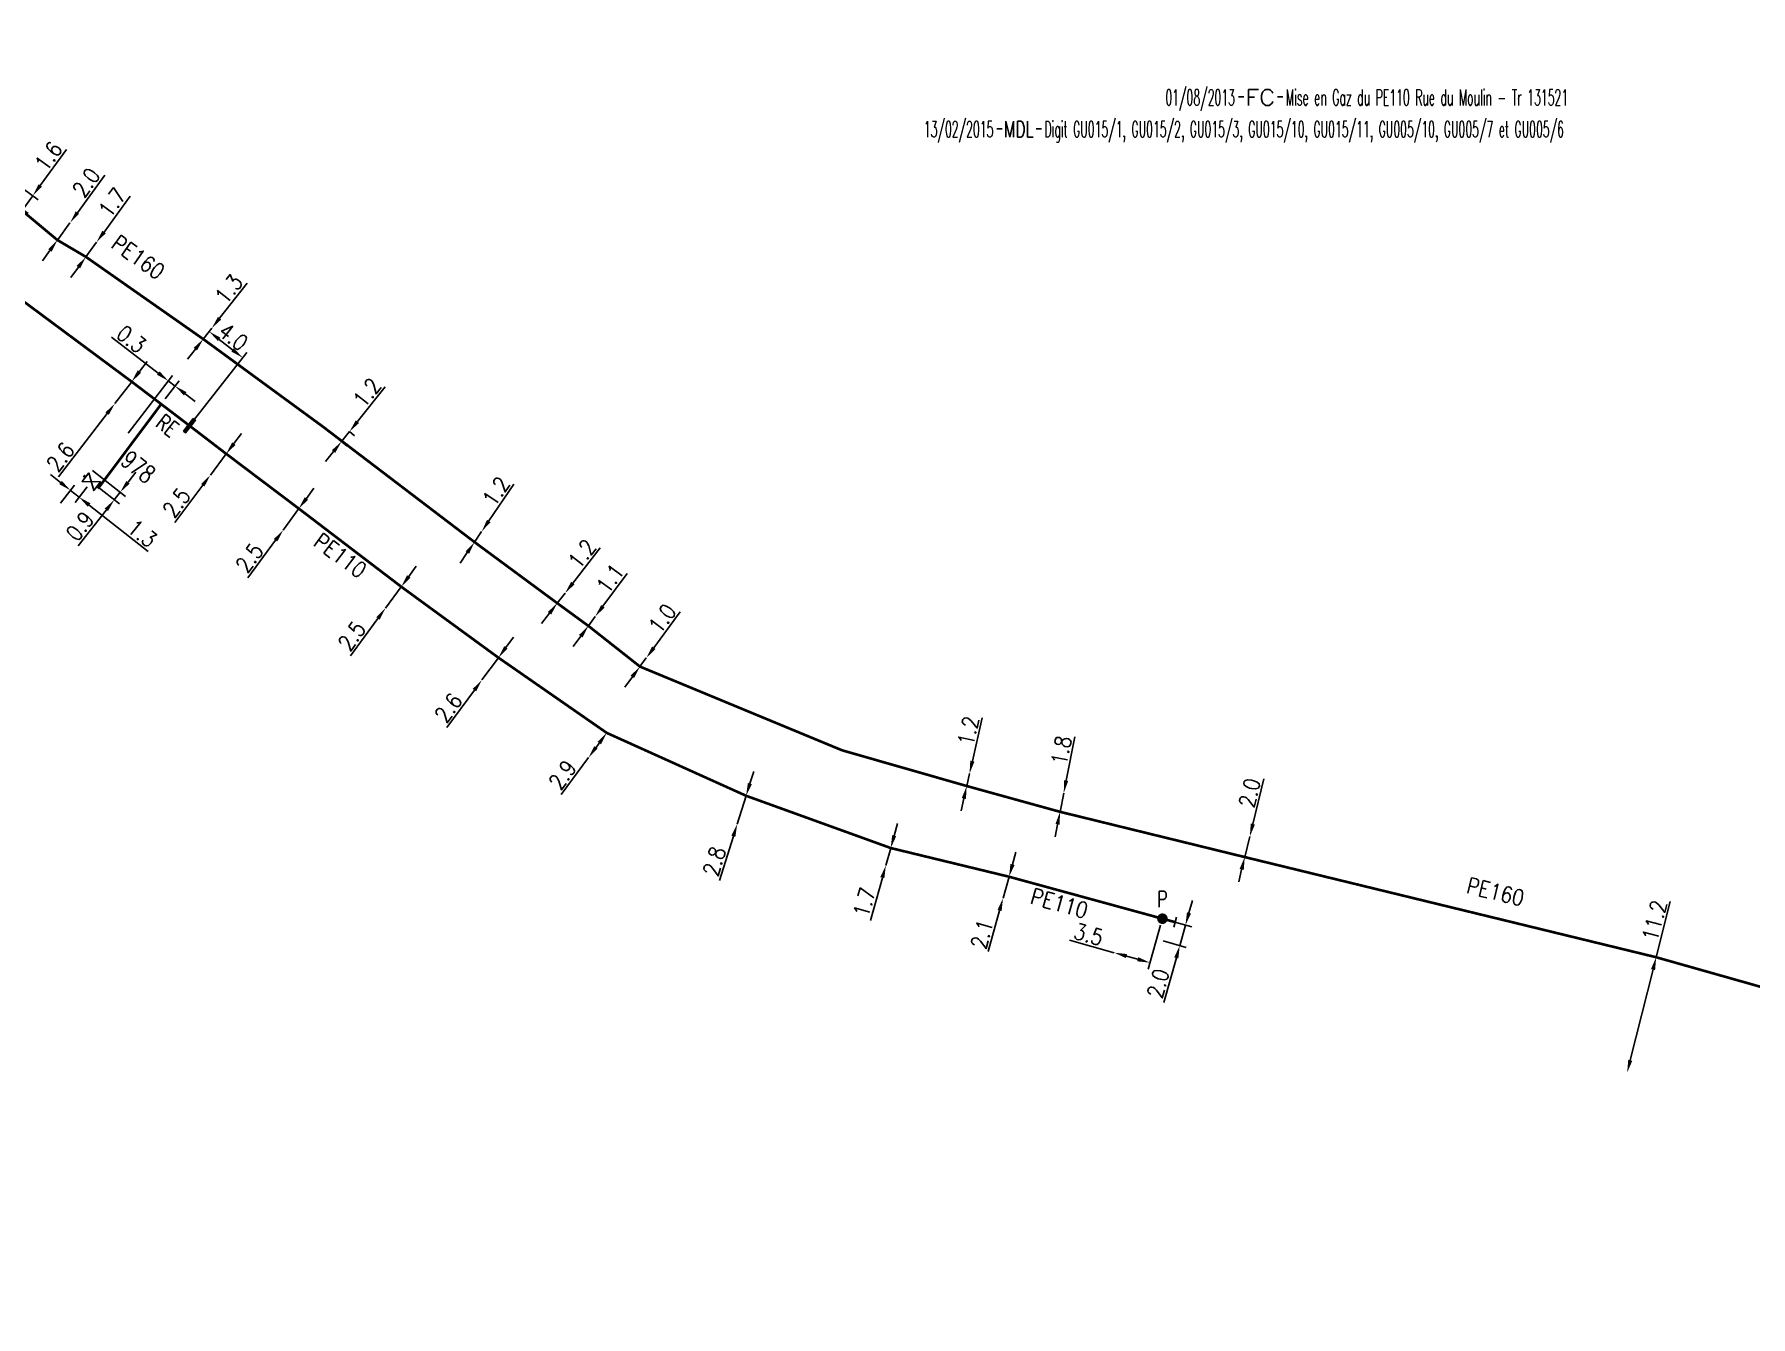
# Model space of a CAD drawing. Header units: millimetres. Extents: x 146997 to 147991, y 130998 to 131775.
# Drawn here: x 147333.6 to 147495.2, y 131118.8 to 131239.5 of the extents above; entities that cross this region are included whole.
import ezdxf
from ezdxf.enums import TextEntityAlignment as Align

# ---------------------------------------------------------------- set-up
doc = ezdxf.new("R2010")
doc.units = ezdxf.units.MM
doc.header["$PDMODE"] = 34
doc.linetypes.add('L_100_PE', pattern=[14, 10, -1.5, 1, -1.5])
doc.layers.get('0').update_dxf_attribs({"linetype": 'CONTINUOUS'})
doc.layers.get('Defpoints').update_dxf_attribs({"linetype": 'CONTINUOUS'})
for name, color, linetype in [('L_140', 3, 'CONTINUOUS'), ('L_300', 7, 'CONTINUOUS'), ('L_340', 7, 'CONTINUOUS')]:
    doc.layers.add(name, color=color, linetype=linetype)
doc.styles.add('G_ROMANS', font='ROMANS.SHX', dxfattribs={"width": 0.75})
doc.styles.get("Standard").update_dxf_attribs({"font": 'romans.shx', "width": 0.85})
doc.dimstyles.get("Standard").update_dxf_attribs({"dimtxt": 1.5, "dimasz": 1.2, "dimexe": 0.625, "dimexo": 0.625, "dimgap": 0.25, "dimtad": 1, "dimdec": 1, "dimzin": 0, "dimdsep": 46, "dimtxsty": 'Standard', "dimcen": -0.5, "dimadec": 0, "dimazin": 0, "dimtfac": 1, "dimtdec": 1, "dimtmove": 0, "dimatfit": 3, "dimfxl": 0, "dimtolj": 1, "dimtzin": 0, "dimarcsym": 0})

# ---------------------------------------------------------------- blocks, each defined once
blk = doc.blocks.new('GIS_MODF')
at = {"color": 0, "linetype": 'Continuous', "flags": 128}
for points in [[(-2.18, -0.01), (-1.68, -0.01)], [(1.52, -0.01), (2.02, -0.01)]]:
    blk.add_lwpolyline(points, dxfattribs=at)
at = {"color": 0, "linetype": 'Continuous', "width": 0.5}
blk.add_attdef('DATE', text='', height=1.5, dxfattribs=at).set_placement((-2.5, -0.8), align=Align.RIGHT)
at = {"color": 0, "linetype": 'Continuous', "width": 1.771291}
blk.add_attdef('USER', text='', height=1.5, dxfattribs=at).set_placement((-1.51, -0.8), (1.28, -0.8), align=Align.FIT)
at = {"color": 0, "linetype": 'Continuous', "width": 0.5}
blk.add_attdef('DESC', (2.29, -0.8), '', height=1.5, dxfattribs=at)
blk = doc.blocks.new('L_300_05')
at = {"color": 0, "linetype": 'Continuous', "flags": 128}
blk.add_lwpolyline([(-1, 0.75), (1, -0.75), (1, 0.75), (-1, -0.75), (-1, 0.75)], dxfattribs=at)
at = {"color": 0, "linetype": 'Continuous', "width": 0.75}
blk.add_attdef('NUM', text='', height=1.5, dxfattribs=at).set_placement((0, 2.1), align=Align.MIDDLE_CENTER)
at = {"color": 0, "linetype": 'Continuous', "width": 0.75, "flags": 3}
for tag, p in [('DEF_LEG', (0, -5)), ('DEF_COUP', (0, -7.5)), ('DEF_TYPE', (0, -10))]:
    blk.add_attdef(tag, text='', height=1.2, dxfattribs=at).set_placement(p, align=Align.MIDDLE)
blk = doc.blocks.new('L_340_21')
at = {"linetype": 'Continuous'}
blk.add_hatch(color=0, dxfattribs=at).paths.add_polyline_path([(0.125, 0.75), (-0.125, 0.75), (-0.125, -0.75), (0.125, -0.75)])
at = {"color": 0, "linetype": 'Continuous'}
blk.add_lwpolyline([(-0.125, 0.75), (0.125, 0.75), (0.125, -0.75), (-0.125, -0.75)], close=True, dxfattribs=at)
at = {"color": 0, "linetype": 'Continuous', "width": 0.75}
for tag, height, flags, p in [('RE', 1.5, 8, (0, 3)), ('DEF_LEG', 1.2, 3, (0, -5)), ('DEF_COUP', 1.2, 3, (0, -7.5)), ('DEF_TYPE', 1.2, 3, (0, -10))]:
    blk.add_attdef(tag, text='', height=height, dxfattribs=dict(at, flags=flags)).set_placement(p, align=Align.MIDDLE)
blk = doc.blocks.new('L_340_07')
at = {"color": 0, "linetype": 'Continuous', "const_width": 0.25, "flags": 128}
blk.add_lwpolyline([(0, 0), (1.25, 0)], dxfattribs=at)
at = {"color": 0, "linetype": 'Continuous', "flags": 128}
blk.add_lwpolyline([(1.25, -0.5), (1.25, 0.5)], dxfattribs=at)
at = {"color": 0, "linetype": 'Continuous', "width": 0.75, "flags": 3}
for tag, p in [('DEF_LEG', (0.72, -3.47)), ('DEF_COUP', (0.72, -5.97)), ('DEF_TYPE', (0.72, -8.47))]:
    blk.add_attdef(tag, text='', height=1.2, dxfattribs=at).set_placement(p, align=Align.MIDDLE)
blk = doc.blocks.new('L_300_12')
at = {"color": 0, "linetype": 'Continuous', "const_width": 0.497, "flags": 128}
blk.add_lwpolyline([(-0.25, 0, 1), (0.25, 0, 1)], format="xyb", close=True, dxfattribs=at)
at = {"color": 0, "linetype": 'Continuous', "style": 'G_ROMANS', "width": 0.75}
blk.add_text('P', height=1.5, dxfattribs=at).set_placement((0, 1.85), align=Align.MIDDLE)
at = {"color": 0, "linetype": 'Continuous', "width": 0.75, "flags": 3}
for tag, p in [('DEF_LEG', (0, -5)), ('DEF_COUP', (0, -7.5)), ('DEF_TYPE', (0, -10))]:
    blk.add_attdef(tag, text='', height=1.2, dxfattribs=at).set_placement(p, align=Align.MIDDLE)
blk = doc.blocks.new('*D258')
at = {"layer": 'Defpoints', "color": 0, "linetype": 'Continuous', "transparency": 16777216}
for p in [(147339.46, 131219.95), (147339.46, 131219.95), (147338.46, 131218.58)]:
    blk.add_point(p, dxfattribs=at)
at = {"layer": 'L_140', "color": 0, "linetype": 'Continuous', "lineweight": -2, "transparency": 16777216}
for p, q in [((147340.17, 131220.92), (147342.64, 131224.3)), ((147338.46, 131218.58), (147339.46, 131219.95)), ((147337.75, 131217.61), (147337.04, 131216.64))]:
    blk.add_line(p, q, dxfattribs=at)
at = {"layer": 'L_140', "color": 0, "linetype": 'Continuous', "transparency": 16777216}
for points in [[(147340, 131221.04), (147340.33, 131220.8), (147339.46, 131219.95)], [(147337.59, 131217.73), (147337.91, 131217.49), (147338.46, 131218.58)]]:
    blk.add_solid(points, dxfattribs=at)
at = {"layer": 'L_140', "color": 0, "linetype": 'Continuous', "transparency": 16777216, "insert": (147340.95, 131223.69), "char_height": 1.5, "attachment_point": 5, "rotation": 53.8874}
blk.add_mtext('\\A1;1.7', dxfattribs=at)
blk = doc.blocks.new('*D259')
at = {"layer": 'Defpoints', "color": 0, "linetype": 'Continuous', "transparency": 16777216}
for p in [(147332, 131225.38), (147331.06, 131224.09), (147333.45, 131224.33)]:
    blk.add_point(p, dxfattribs=at)
at = {"layer": 'L_140', "color": 0, "linetype": 'Continuous', "lineweight": -2, "transparency": 16777216}
for p, q in [((147334.15, 131225.3), (147336.62, 131228.68)), ((147331.56, 131223.72), (147333.01, 131222.66)), ((147332.51, 131225.01), (147333.95, 131223.96)), ((147332.51, 131223.03), (147333.45, 131224.33)), ((147331.8, 131222.06), (147331.09, 131221.09))]:
    blk.add_line(p, q, dxfattribs=at)
at = {"layer": 'L_140', "color": 0, "linetype": 'Continuous', "transparency": 16777216}
for points in [[(147333.99, 131225.41), (147334.32, 131225.18), (147333.45, 131224.33)], [(147331.64, 131222.18), (147331.96, 131221.94), (147332.51, 131223.03)]]:
    blk.add_solid(points, dxfattribs=at)
at = {"layer": 'L_140', "color": 0, "linetype": 'Continuous', "transparency": 16777216, "insert": (147334.93, 131228.06), "char_height": 1.5, "attachment_point": 5, "rotation": 53.9553}
blk.add_mtext('\\A1;1.6', dxfattribs=at)
blk = doc.blocks.new('*D260')
at = {"layer": 'Defpoints', "color": 0, "linetype": 'Continuous', "transparency": 16777216}
for p in [(147336.96, 131221.77), (147336.96, 131221.77), (147335.78, 131220.16)]:
    blk.add_point(p, dxfattribs=at)
at = {"layer": 'L_140', "color": 0, "linetype": 'Continuous', "lineweight": -2, "transparency": 16777216}
for p, q in [((147337.66, 131222.74), (147340.23, 131226.28)), ((147335.78, 131220.16), (147336.96, 131221.77)), ((147335.07, 131219.19), (147334.37, 131218.21))]:
    blk.add_line(p, q, dxfattribs=at)
at = {"layer": 'L_140', "color": 0, "linetype": 'Continuous', "transparency": 16777216}
for points in [[(147337.5, 131222.86), (147337.82, 131222.63), (147336.96, 131221.77)], [(147334.91, 131219.3), (147335.24, 131219.07), (147335.78, 131220.16)]]:
    blk.add_solid(points, dxfattribs=at)
at = {"layer": 'L_140', "color": 0, "linetype": 'Continuous', "transparency": 16777216, "insert": (147338.49, 131225.58), "char_height": 1.5, "attachment_point": 5, "rotation": 53.9553}
blk.add_mtext('\\A1;2.0', dxfattribs=at)
blk = doc.blocks.new('*D261')
at = {"layer": 'Defpoints', "color": 0, "linetype": 'Continuous', "transparency": 16777216}
for p in [(147349.51, 131210.84), (147350.31, 131211.86), (147350.31, 131211.86)]:
    blk.add_point(p, dxfattribs=at)
at = {"layer": 'L_140', "color": 0, "linetype": 'Continuous', "lineweight": -2, "transparency": 16777216}
for p, q in [((147351.05, 131212.81), (147353.63, 131216.11)), ((147349.51, 131210.84), (147350.31, 131211.86)), ((147348.77, 131209.89), (147348.03, 131208.95))]:
    blk.add_line(p, q, dxfattribs=at)
at = {"layer": 'L_140', "color": 0, "linetype": 'Continuous', "transparency": 16777216}
for points in [[(147350.89, 131212.93), (147351.2, 131212.68), (147350.31, 131211.86)], [(147348.61, 131210.02), (147348.92, 131209.77), (147349.51, 131210.84)]]:
    blk.add_solid(points, dxfattribs=at)
at = {"layer": 'L_140', "color": 0, "linetype": 'Continuous', "transparency": 16777216, "insert": (147351.92, 131215.55), "char_height": 1.5, "attachment_point": 5, "rotation": 51.9667}
blk.add_mtext('\\A1;1.3', dxfattribs=at)
blk = doc.blocks.new('*D262')
at = {"layer": 'Defpoints', "color": 0, "linetype": 'Continuous', "transparency": 16777216}
for p in [(147360.73, 131202.63), (147362.79, 131202.52), (147363.28, 131202.13)]:
    blk.add_point(p, dxfattribs=at)
at = {"layer": 'L_140', "color": 0, "linetype": 'Continuous', "lineweight": -2, "transparency": 16777216}
for p, q in [((147364.02, 131203.07), (147366.64, 131206.34)), ((147361.22, 131202.24), (147363.02, 131200.8)), ((147362.53, 131201.19), (147363.28, 131202.13)), ((147363.28, 131202.13), (147363.76, 131201.74)), ((147361.78, 131200.25), (147361.03, 131199.32))]:
    blk.add_line(p, q, dxfattribs=at)
at = {"layer": 'L_140', "color": 0, "linetype": 'Continuous', "transparency": 16777216}
for points in [[(147363.87, 131203.19), (147364.18, 131202.94), (147363.28, 131202.13)], [(147361.62, 131200.38), (147361.93, 131200.13), (147362.53, 131201.19)]]:
    blk.add_solid(points, dxfattribs=at)
at = {"layer": 'L_140', "color": 0, "linetype": 'Continuous', "transparency": 16777216, "insert": (147364.93, 131205.8), "char_height": 1.5, "attachment_point": 5, "rotation": 51.3773}
blk.add_mtext('\\A1;1.2', dxfattribs=at)
blk = doc.blocks.new('*D264')
at = {"layer": 'Defpoints', "color": 0, "linetype": 'Continuous', "transparency": 16777216}
for p in [(147346.22, 131206.91), (147345.55, 131204.72), (147342.06, 131201.49)]:
    blk.add_point(p, dxfattribs=at)
at = {"layer": 'L_140', "color": 0, "linetype": 'Continuous', "lineweight": -2, "transparency": 16777216}
for p, q in [((147345.27, 131207.64), (147340.88, 131211.02)), ((147342.44, 131201.99), (147346.61, 131207.4)), ((147345.93, 131205.21), (147347.24, 131206.92)), ((147346.86, 131206.42), (147346.22, 131206.91)), ((147347.81, 131205.69), (147348.76, 131204.96))]:
    blk.add_line(p, q, dxfattribs=at)
at = {"layer": 'L_140', "color": 0, "linetype": 'Continuous', "transparency": 16777216}
for points in [[(147345.4, 131207.8), (147345.15, 131207.48), (147346.22, 131206.91)], [(147347.93, 131205.85), (147347.69, 131205.53), (147346.86, 131206.42)]]:
    blk.add_solid(points, dxfattribs=at)
at = {"layer": 'L_140', "color": 0, "linetype": 'Continuous', "transparency": 16777216, "insert": (147342.75, 131210.84), "char_height": 1.5, "attachment_point": 5, "rotation": 322.444}
blk.add_mtext('\\A1;0.3', dxfattribs=at)
blk = doc.blocks.new('*D265')
at = {"layer": 'Defpoints', "color": 0, "linetype": 'Continuous', "transparency": 16777216}
for p in [(147342.77, 131206.83), (147341.19, 131204.77), (147341.19, 131204.77)]:
    blk.add_point(p, dxfattribs=at)
at = {"layer": 'L_140', "color": 0, "linetype": 'Continuous', "lineweight": -2, "transparency": 16777216}
for p, q in [((147343.5, 131207.79), (147344.23, 131208.74)), ((147342.77, 131206.83), (147341.19, 131204.77)), ((147340.46, 131203.82), (147335.89, 131197.88))]:
    blk.add_line(p, q, dxfattribs=at)
at = {"layer": 'L_140', "color": 0, "linetype": 'Continuous', "transparency": 16777216}
for points in [[(147343.34, 131207.91), (147343.66, 131207.66), (147342.77, 131206.83)], [(147340.3, 131203.94), (147340.61, 131203.7), (147341.19, 131204.77)]]:
    blk.add_solid(points, dxfattribs=at)
at = {"layer": 'L_140', "color": 0, "linetype": 'Continuous', "transparency": 16777216, "insert": (147336.06, 131199.75), "char_height": 1.5, "attachment_point": 5, "rotation": 52.4449}
blk.add_mtext('\\A1;2.6', dxfattribs=at)
blk = doc.blocks.new('*D266')
at = {"layer": 'Defpoints', "color": 0, "linetype": 'Continuous', "transparency": 16777216}
for p in [(147350.07, 131211.55), (147350.31, 131211.86), (147348.21, 131202.69)]:
    blk.add_point(p, dxfattribs=at)
at = {"layer": 'L_340', "color": 0, "linetype": 'Continuous', "lineweight": -2, "transparency": 16777216}
for p, q in [((147349.92, 131211.37), (147349.68, 131211.06)), ((147352.27, 131209.83), (147351.01, 131210.81)), ((147348.59, 131203.18), (147353.6, 131209.58))]:
    blk.add_line(p, q, dxfattribs=at)
at = {"layer": 'L_340', "color": 0, "linetype": 'Continuous', "transparency": 16777216}
for points in [[(147351.13, 131210.97), (147350.89, 131210.66), (147350.07, 131211.55)], [(147352.39, 131209.99), (147352.15, 131209.67), (147353.22, 131209.09)]]:
    blk.add_solid(points, dxfattribs=at)
at = {"layer": 'L_340', "color": 0, "linetype": 'Continuous', "transparency": 16777216, "insert": (147352.34, 131211.05), "char_height": 1.5, "attachment_point": 5, "rotation": 321.9648}
blk.add_mtext('\\A1;4.0', dxfattribs=at)
blk = doc.blocks.new('*D269')
at = {"layer": 'Defpoints', "color": 0, "linetype": 'Continuous', "transparency": 16777216}
for p in [(147351.67, 131200.04), (147350.18, 131198.04), (147350.18, 131198.04)]:
    blk.add_point(p, dxfattribs=at)
at = {"layer": 'L_140', "color": 0, "linetype": 'Continuous', "lineweight": -2, "transparency": 16777216}
for p, q in [((147352.39, 131201), (147353.11, 131201.96)), ((147351.67, 131200.04), (147350.18, 131198.04)), ((147349.46, 131197.08), (147346.84, 131193.57))]:
    blk.add_line(p, q, dxfattribs=at)
at = {"layer": 'L_140', "color": 0, "linetype": 'Continuous', "transparency": 16777216}
for points in [[(147352.23, 131201.12), (147352.55, 131200.88), (147351.67, 131200.04)], [(147349.3, 131197.2), (147349.62, 131196.96), (147350.18, 131198.04)]]:
    blk.add_solid(points, dxfattribs=at)
at = {"layer": 'L_140', "color": 0, "linetype": 'Continuous', "transparency": 16777216, "insert": (147346.99, 131195.44), "char_height": 1.5, "attachment_point": 5, "rotation": 53.2246}
blk.add_mtext('\\A1;2.5', dxfattribs=at)
blk = doc.blocks.new('*D309')
at = {"layer": 'Defpoints', "color": 0, "linetype": 'Continuous', "transparency": 16777216}
for p in [(147368.15, 131187.53), (147366.67, 131185.51), (147366.67, 131185.51)]:
    blk.add_point(p, dxfattribs=at)
at = {"layer": 'L_140', "color": 0, "linetype": 'Continuous', "lineweight": -2, "transparency": 16777216}
for p, q in [((147368.86, 131188.49), (147369.57, 131189.46)), ((147368.15, 131187.53), (147366.67, 131185.51)), ((147365.96, 131184.55), (147363.37, 131181.02))]:
    blk.add_line(p, q, dxfattribs=at)
at = {"layer": 'L_140', "color": 0, "linetype": 'Continuous', "transparency": 16777216}
for points in [[(147368.7, 131188.61), (147369.02, 131188.38), (147368.15, 131187.53)], [(147365.8, 131184.67), (147366.12, 131184.43), (147366.67, 131185.51)]]:
    blk.add_solid(points, dxfattribs=at)
at = {"layer": 'L_140', "color": 0, "linetype": 'Continuous', "transparency": 16777216, "insert": (147363.5, 131182.89), "char_height": 1.5, "attachment_point": 5, "rotation": 53.6718}
blk.add_mtext('\\A1;2.5', dxfattribs=at)
blk = doc.blocks.new('*D310')
at = {"layer": 'Defpoints', "color": 0, "linetype": 'Continuous', "transparency": 16777216}
for p in [(147358.51, 131194.88), (147357.03, 131192.86), (147357.03, 131192.86)]:
    blk.add_point(p, dxfattribs=at)
at = {"layer": 'L_140', "color": 0, "linetype": 'Continuous', "lineweight": -2, "transparency": 16777216}
for p, q in [((147359.22, 131195.84), (147359.93, 131196.81)), ((147358.51, 131194.88), (147357.03, 131192.86)), ((147356.32, 131191.9), (147353.72, 131188.38))]:
    blk.add_line(p, q, dxfattribs=at)
at = {"layer": 'L_140', "color": 0, "linetype": 'Continuous', "transparency": 16777216}
for points in [[(147359.06, 131195.96), (147359.38, 131195.72), (147358.51, 131194.88)], [(147356.15, 131192.01), (147356.48, 131191.78), (147357.03, 131192.86)]]:
    blk.add_solid(points, dxfattribs=at)
at = {"layer": 'L_140', "color": 0, "linetype": 'Continuous', "transparency": 16777216, "insert": (147353.86, 131190.25), "char_height": 1.5, "attachment_point": 5, "rotation": 53.6256}
blk.add_mtext('\\A1;2.5', dxfattribs=at)
blk = doc.blocks.new('*D311')
at = {"layer": 'Defpoints', "color": 0, "linetype": 'Continuous', "transparency": 16777216}
for p in [(147377.3, 131180.85), (147375.75, 131178.76), (147375.75, 131178.76)]:
    blk.add_point(p, dxfattribs=at)
at = {"layer": 'L_140', "color": 0, "linetype": 'Continuous', "lineweight": -2, "transparency": 16777216}
for p, q in [((147378.01, 131181.82), (147378.72, 131182.79)), ((147377.3, 131180.85), (147375.75, 131178.76)), ((147375.04, 131177.79), (147372.45, 131174.27))]:
    blk.add_line(p, q, dxfattribs=at)
at = {"layer": 'L_140', "color": 0, "linetype": 'Continuous', "transparency": 16777216}
for points in [[(147377.85, 131181.94), (147378.17, 131181.7), (147377.3, 131180.85)], [(147374.88, 131177.91), (147375.2, 131177.68), (147375.75, 131178.76)]]:
    blk.add_solid(points, dxfattribs=at)
at = {"layer": 'L_140', "color": 0, "linetype": 'Continuous', "transparency": 16777216, "insert": (147372.59, 131176.14), "char_height": 1.5, "attachment_point": 5, "rotation": 53.6256}
blk.add_mtext('\\A1;2.6', dxfattribs=at)
blk = doc.blocks.new('*D312')
at = {"layer": 'Defpoints', "color": 0, "linetype": 'Continuous', "transparency": 16777216}
for p in [(147387.5, 131173.77), (147385.78, 131171.44), (147385.78, 131171.44)]:
    blk.add_point(p, dxfattribs=at)
at = {"layer": 'L_140', "color": 0, "linetype": 'Continuous', "lineweight": -2, "transparency": 16777216}
for p, q in [((147386.79, 131172.81), (147386.49, 131172.4)), ((147385.78, 131171.44), (147383.22, 131167.97))]:
    blk.add_line(p, q, dxfattribs=at)
at = {"layer": 'L_140', "color": 0, "linetype": 'Continuous', "transparency": 16777216}
for points in [[(147386.63, 131172.93), (147386.95, 131172.69), (147387.5, 131173.77)], [(147386.33, 131172.52), (147386.65, 131172.29), (147385.78, 131171.44)]]:
    blk.add_solid(points, dxfattribs=at)
at = {"layer": 'L_140', "color": 0, "linetype": 'Continuous', "transparency": 16777216, "insert": (147383.34, 131169.81), "char_height": 1.5, "attachment_point": 5, "rotation": 53.6256}
blk.add_mtext('\\A1;2.9', dxfattribs=at)
blk = doc.blocks.new('*D313')
at = {"layer": 'Defpoints', "color": 0, "linetype": 'Continuous', "transparency": 16777216}
for p in [(147400.62, 131167.85), (147399.78, 131165.18), (147399.78, 131165.18)]:
    blk.add_point(p, dxfattribs=at)
at = {"layer": 'L_140', "color": 0, "linetype": 'Continuous', "lineweight": -2, "transparency": 16777216}
for p, q in [((147400.98, 131169), (147401.34, 131170.14)), ((147400.62, 131167.85), (147399.78, 131165.18)), ((147399.42, 131164.04), (147398.11, 131159.87))]:
    blk.add_line(p, q, dxfattribs=at)
at = {"layer": 'L_140', "color": 0, "linetype": 'Continuous', "transparency": 16777216}
for points in [[(147400.79, 131169.06), (147401.17, 131168.94), (147400.62, 131167.85)], [(147399.23, 131164.1), (147399.61, 131163.98), (147399.78, 131165.18)]]:
    blk.add_solid(points, dxfattribs=at)
at = {"layer": 'L_140', "color": 0, "linetype": 'Continuous', "transparency": 16777216, "insert": (147397.63, 131161.68), "char_height": 1.5, "attachment_point": 5, "rotation": 72.5533}
blk.add_mtext('\\A1;2.8', dxfattribs=at)
blk = doc.blocks.new('*D314')
at = {"layer": 'Defpoints', "color": 0, "linetype": 'Continuous', "transparency": 16777216}
for p in [(147414.24, 131162.93), (147413.78, 131161.3), (147413.78, 131161.3)]:
    blk.add_point(p, dxfattribs=at)
at = {"layer": 'L_140', "color": 0, "linetype": 'Continuous', "lineweight": -2, "transparency": 16777216}
for p, q in [((147414.56, 131164.09), (147414.89, 131165.24)), ((147414.24, 131162.93), (147413.78, 131161.3)), ((147413.45, 131160.14), (147412.32, 131156.11))]:
    blk.add_line(p, q, dxfattribs=at)
at = {"layer": 'L_140', "color": 0, "linetype": 'Continuous', "transparency": 16777216}
for points in [[(147414.37, 131164.14), (147414.75, 131164.03), (147414.24, 131162.93)], [(147413.26, 131160.19), (147413.64, 131160.09), (147413.78, 131161.3)]]:
    blk.add_solid(points, dxfattribs=at)
at = {"layer": 'L_140', "color": 0, "linetype": 'Continuous', "transparency": 16777216, "insert": (147411.76, 131157.82), "char_height": 1.5, "attachment_point": 5, "rotation": 74.2893}
blk.add_mtext('\\A1;1.7', dxfattribs=at)
blk = doc.blocks.new('*D315')
at = {"layer": 'Defpoints', "color": 0, "linetype": 'Continuous', "transparency": 16777216}
for p in [(147425.38, 131160.23), (147424.81, 131158.21), (147424.81, 131158.21)]:
    blk.add_point(p, dxfattribs=at)
at = {"layer": 'L_140', "color": 0, "linetype": 'Continuous', "lineweight": -2, "transparency": 16777216}
for p, q in [((147425.7, 131161.38), (147426.03, 131162.54)), ((147425.38, 131160.23), (147424.81, 131158.21)), ((147424.48, 131157.05), (147423.4, 131153.19))]:
    blk.add_line(p, q, dxfattribs=at)
at = {"layer": 'L_140', "color": 0, "linetype": 'Continuous', "transparency": 16777216}
for points in [[(147425.51, 131161.44), (147425.9, 131161.33), (147425.38, 131160.23)], [(147424.29, 131157.1), (147424.68, 131157), (147424.81, 131158.21)]]:
    blk.add_solid(points, dxfattribs=at)
at = {"layer": 'L_140', "color": 0, "linetype": 'Continuous', "transparency": 16777216, "insert": (147422.82, 131154.82), "char_height": 1.5, "attachment_point": 5, "rotation": 74.2887}
blk.add_mtext('\\A1;2.1', dxfattribs=at)
blk = doc.blocks.new('*D316')
at = {"layer": 'Defpoints', "color": 0, "linetype": 'Continuous', "transparency": 16777216}
for p in [(147439.82, 131156.28), (147435.28, 131153.08), (147435.28, 131153.08)]:
    blk.add_point(p, dxfattribs=at)
at = {"layer": 'L_300', "color": 0, "linetype": 'Continuous', "lineweight": -2, "transparency": 16777216}
for p, q in [((147435.28, 131153.08), (147431.07, 131154.27)), ((147439.65, 131155.68), (147438.48, 131151.53)), ((147437.5, 131152.46), (147436.44, 131152.76))]:
    blk.add_line(p, q, dxfattribs=at)
at = {"layer": 'L_300', "color": 0, "linetype": 'Continuous', "transparency": 16777216}
for points in [[(147436.49, 131152.95), (147436.38, 131152.57), (147435.28, 131153.08)], [(147437.55, 131152.65), (147437.44, 131152.27), (147438.65, 131152.14)]]:
    blk.add_solid(points, dxfattribs=at)
at = {"layer": 'L_300', "color": 0, "linetype": 'Continuous', "transparency": 16777216, "insert": (147432.87, 131154.8), "char_height": 1.5, "attachment_point": 5, "rotation": 344.2882}
blk.add_mtext('\\A1;3.5', dxfattribs=at)
blk = doc.blocks.new('*D317')
at = {"layer": 'Defpoints', "color": 0, "linetype": 'Continuous', "transparency": 16777216}
for p in [(147439.82, 131156.28), (147439.28, 131154.36), (147441.45, 131153.74)]:
    blk.add_point(p, dxfattribs=at)
at = {"layer": 'L_300', "color": 0, "linetype": 'Continuous', "lineweight": -2, "transparency": 16777216}
for p, q in [((147442.32, 131156.82), (147442.64, 131157.98)), ((147440.42, 131156.11), (147442.59, 131155.5)), ((147439.88, 131154.19), (147442.05, 131153.58)), ((147441.99, 131155.67), (147441.45, 131153.74)), ((147441.13, 131152.59), (147439.94, 131148.38))]:
    blk.add_line(p, q, dxfattribs=at)
at = {"layer": 'L_300', "color": 0, "linetype": 'Continuous', "transparency": 16777216}
for points in [[(147442.13, 131156.88), (147442.51, 131156.77), (147441.99, 131155.67)], [(147440.93, 131152.64), (147441.32, 131152.54), (147441.45, 131153.74)]]:
    blk.add_solid(points, dxfattribs=at)
at = {"layer": 'L_300', "color": 0, "linetype": 'Continuous', "transparency": 16777216, "insert": (147439.41, 131150.18), "char_height": 1.5, "attachment_point": 5, "rotation": 74.2882}
blk.add_mtext('\\A1;2.0', dxfattribs=at)
blk = doc.blocks.new('*D318')
at = {"layer": 'Defpoints', "color": 0, "linetype": 'Continuous', "transparency": 16777216}
for p in [(147375.05, 131191.73), (147375.72, 131192.72), (147375.72, 131192.72)]:
    blk.add_point(p, dxfattribs=at)
at = {"layer": 'L_140', "color": 0, "linetype": 'Continuous', "lineweight": -2, "transparency": 16777216}
for p, q in [((147376.39, 131193.72), (147378.75, 131197.18)), ((147375.05, 131191.73), (147375.72, 131192.72)), ((147374.37, 131190.74), (147373.7, 131189.74))]:
    blk.add_line(p, q, dxfattribs=at)
at = {"layer": 'L_140', "color": 0, "linetype": 'Continuous', "transparency": 16777216}
for points in [[(147376.23, 131193.83), (147376.56, 131193.61), (147375.72, 131192.72)], [(147374.21, 131190.85), (147374.54, 131190.63), (147375.05, 131191.73)]]:
    blk.add_solid(points, dxfattribs=at)
at = {"layer": 'L_140', "color": 0, "linetype": 'Continuous', "transparency": 16777216, "insert": (147377.08, 131196.51), "char_height": 1.5, "attachment_point": 5, "rotation": 55.8505}
blk.add_mtext('\\A1;1.2', dxfattribs=at)
blk = doc.blocks.new('*D319')
at = {"layer": 'Defpoints', "color": 0, "linetype": 'Continuous', "transparency": 16777216}
for p in [(147383.58, 131186.93), (147383.58, 131186.93), (147382.84, 131185.98)]:
    blk.add_point(p, dxfattribs=at)
at = {"layer": 'L_140', "color": 0, "linetype": 'Continuous', "lineweight": -2, "transparency": 16777216}
for p, q in [((147384.31, 131187.87), (147386.88, 131191.19)), ((147382.84, 131185.98), (147383.58, 131186.93)), ((147382.11, 131185.03), (147381.37, 131184.08))]:
    blk.add_line(p, q, dxfattribs=at)
at = {"layer": 'L_140', "color": 0, "linetype": 'Continuous', "transparency": 16777216}
for points in [[(147384.15, 131188), (147384.47, 131187.75), (147383.58, 131186.93)], [(147381.95, 131185.15), (147382.27, 131184.91), (147382.84, 131185.98)]]:
    blk.add_solid(points, dxfattribs=at)
at = {"layer": 'L_140', "color": 0, "linetype": 'Continuous', "transparency": 16777216, "insert": (147385.17, 131190.62), "char_height": 1.5, "attachment_point": 5, "rotation": 52.2456}
blk.add_mtext('\\A1;1.2', dxfattribs=at)
blk = doc.blocks.new('*D320')
at = {"layer": 'Defpoints', "color": 0, "linetype": 'Continuous', "transparency": 16777216}
for p in [(147385.77, 131183.84), (147386.42, 131184.72), (147386.42, 131184.72)]:
    blk.add_point(p, dxfattribs=at)
at = {"layer": 'L_140', "color": 0, "linetype": 'Continuous', "lineweight": -2, "transparency": 16777216}
for p, q in [((147387.14, 131185.69), (147389.41, 131188.77)), ((147385.77, 131183.84), (147386.42, 131184.72)), ((147385.06, 131182.87), (147384.34, 131181.91))]:
    blk.add_line(p, q, dxfattribs=at)
at = {"layer": 'L_140', "color": 0, "linetype": 'Continuous', "transparency": 16777216}
for points in [[(147386.97, 131185.81), (147387.3, 131185.57), (147386.42, 131184.72)], [(147384.89, 131182.99), (147385.22, 131182.75), (147385.77, 131183.84)]]:
    blk.add_solid(points, dxfattribs=at)
at = {"layer": 'L_140', "color": 0, "linetype": 'Continuous', "transparency": 16777216, "insert": (147387.82, 131188.3), "char_height": 1.5, "attachment_point": 5, "rotation": 53.5429}
blk.add_mtext('\\A1;1.1', dxfattribs=at)
blk = doc.blocks.new('*D321')
at = {"layer": 'Defpoints', "color": 0, "linetype": 'Continuous', "transparency": 16777216}
for p in [(147391.22, 131180.82), (147391.22, 131180.82), (147390.63, 131180.01)]:
    blk.add_point(p, dxfattribs=at)
at = {"layer": 'L_140', "color": 0, "linetype": 'Continuous', "lineweight": -2, "transparency": 16777216}
for p, q in [((147391.93, 131181.78), (147394.42, 131185.15)), ((147390.63, 131180.01), (147391.22, 131180.82)), ((147389.91, 131179.05), (147389.2, 131178.08))]:
    blk.add_line(p, q, dxfattribs=at)
at = {"layer": 'L_140', "color": 0, "linetype": 'Continuous', "transparency": 16777216}
for points in [[(147391.77, 131181.9), (147392.09, 131181.66), (147391.22, 131180.82)], [(147389.75, 131179.17), (147390.07, 131178.93), (147390.63, 131180.01)]]:
    blk.add_solid(points, dxfattribs=at)
at = {"layer": 'L_140', "color": 0, "linetype": 'Continuous', "transparency": 16777216, "insert": (147392.73, 131184.54), "char_height": 1.5, "attachment_point": 5, "rotation": 53.5422}
blk.add_mtext('\\A1;1.0', dxfattribs=at)
blk = doc.blocks.new('*D322')
at = {"layer": 'Defpoints', "color": 0, "linetype": 'Continuous', "transparency": 16777216}
for p in [(147430.53, 131168.11), (147430.53, 131168.11), (147430.18, 131166.34)]:
    blk.add_point(p, dxfattribs=at)
at = {"layer": 'L_140', "color": 0, "linetype": 'Continuous', "lineweight": -2, "transparency": 16777216}
for p, q in [((147430.76, 131169.28), (147431.57, 131173.4)), ((147430.18, 131166.34), (147430.53, 131168.11)), ((147429.95, 131165.16), (147429.71, 131163.99))]:
    blk.add_line(p, q, dxfattribs=at)
at = {"layer": 'L_140', "color": 0, "linetype": 'Continuous', "transparency": 16777216}
for points in [[(147430.56, 131169.32), (147430.95, 131169.25), (147430.53, 131168.11)], [(147429.75, 131165.2), (147430.14, 131165.13), (147430.18, 131166.34)]]:
    blk.add_solid(points, dxfattribs=at)
at = {"layer": 'L_140', "color": 0, "linetype": 'Continuous', "transparency": 16777216, "insert": (147430.3, 131172.12), "char_height": 1.5, "attachment_point": 5, "rotation": 78.8476}
blk.add_mtext('\\A1;1.8', dxfattribs=at)
blk = doc.blocks.new('*D323')
at = {"layer": 'Defpoints', "color": 0, "linetype": 'Continuous', "transparency": 16777216}
for p in [(147448.05, 131164.02), (147448.05, 131164.02), (147447.57, 131162.08)]:
    blk.add_point(p, dxfattribs=at)
at = {"layer": 'L_140', "color": 0, "linetype": 'Continuous', "lineweight": -2, "transparency": 16777216}
for p, q in [((147448.33, 131165.19), (147449.38, 131169.44)), ((147447.57, 131162.08), (147448.05, 131164.02)), ((147447.28, 131160.92), (147447, 131159.75))]:
    blk.add_line(p, q, dxfattribs=at)
at = {"layer": 'L_140', "color": 0, "linetype": 'Continuous', "transparency": 16777216}
for points in [[(147448.14, 131165.24), (147448.53, 131165.14), (147448.05, 131164.02)], [(147447.09, 131160.97), (147447.48, 131160.87), (147447.57, 131162.08)]]:
    blk.add_solid(points, dxfattribs=at)
at = {"layer": 'L_140', "color": 0, "linetype": 'Continuous', "transparency": 16777216, "insert": (147448.03, 131168.13), "char_height": 1.5, "attachment_point": 5, "rotation": 76.1867}
blk.add_mtext('\\A1;2.0', dxfattribs=at)
blk = doc.blocks.new('*D324')
at = {"layer": 'Defpoints', "color": 0, "linetype": 'Continuous', "transparency": 16777216}
for p in [(147486.31, 131152.65), (147483.58, 131141.79), (147483.58, 131141.79)]:
    blk.add_point(p, dxfattribs=at)
at = {"layer": 'L_140', "color": 0, "linetype": 'Continuous', "lineweight": -2, "transparency": 16777216}
for p, q in [((147486.31, 131152.65), (147487.63, 131157.89)), ((147483.87, 131142.95), (147486.02, 131151.49))]:
    blk.add_line(p, q, dxfattribs=at)
at = {"layer": 'L_140', "color": 0, "linetype": 'Continuous', "transparency": 16777216}
for points in [[(147485.82, 131151.54), (147486.21, 131151.44), (147486.31, 131152.65)], [(147483.68, 131143), (147484.06, 131142.9), (147483.58, 131141.79)]]:
    blk.add_solid(points, dxfattribs=at)
at = {"layer": 'L_140', "color": 0, "linetype": 'Continuous', "transparency": 16777216, "insert": (147486.15, 131156.1), "char_height": 1.5, "attachment_point": 5, "rotation": 75.8726}
blk.add_mtext('\\A1;11.2', dxfattribs=at)
blk = doc.blocks.new('*D133')
at = {"layer": 'Defpoints', "color": 0, "linetype": 'Continuous', "transparency": 16777216}
for p in [(147338.57, 131198.87), (147338.97, 131197.42), (147341.69, 131196.42)]:
    blk.add_point(p, dxfattribs=at)
at = {"layer": 'L_300', "color": 0, "linetype": 'Continuous', "lineweight": -2, "transparency": 16777216}
for p, q in [((147339.07, 131198.48), (147342.18, 131196.03)), ((147342.43, 131197.36), (147343.17, 131198.31)), ((147339.46, 131197.03), (147341.62, 131195.33)), ((147341.69, 131196.42), (147341.13, 131195.71)), ((147340.39, 131194.77), (147337.72, 131191.38))]:
    blk.add_line(p, q, dxfattribs=at)
at = {"layer": 'L_300', "color": 0, "linetype": 'Continuous', "transparency": 16777216}
for points in [[(147342.27, 131197.49), (147342.58, 131197.24), (147341.69, 131196.42)], [(147340.23, 131194.89), (147340.54, 131194.65), (147341.13, 131195.71)]]:
    blk.add_solid(points, dxfattribs=at)
at = {"layer": 'L_300', "color": 0, "linetype": 'Continuous', "transparency": 16777216, "insert": (147337.9, 131193.22), "char_height": 1.5, "attachment_point": 5, "rotation": 51.7808}
blk.add_mtext('\\A1;0.9', dxfattribs=at)
blk = doc.blocks.new('*D138')
at = {"layer": 'Defpoints', "color": 0, "linetype": 'Continuous', "transparency": 16777216}
for p in [(147337.01, 131196.6), (147338.97, 131197.42), (147335.68, 131194.92)]:
    blk.add_point(p, dxfattribs=at)
at = {"layer": 'L_300', "color": 0, "linetype": 'Continuous', "lineweight": -2, "transparency": 16777216}
for p, q in [((147336.06, 131197.35), (147335.12, 131198.09)), ((147336.07, 131195.41), (147337.39, 131197.1)), ((147337.01, 131196.6), (147337.82, 131195.96)), ((147338.58, 131196.92), (147337.44, 131195.47)), ((147338.77, 131195.22), (147344.33, 131190.84))]:
    blk.add_line(p, q, dxfattribs=at)
at = {"layer": 'L_300', "color": 0, "linetype": 'Continuous', "transparency": 16777216}
for points in [[(147336.19, 131197.5), (147335.94, 131197.19), (147337.01, 131196.6)], [(147338.89, 131195.38), (147338.64, 131195.06), (147337.82, 131195.96)]]:
    blk.add_solid(points, dxfattribs=at)
at = {"layer": 'L_300', "color": 0, "linetype": 'Continuous', "transparency": 16777216, "insert": (147343.77, 131192.55), "char_height": 1.5, "attachment_point": 5, "rotation": 321.7808}
blk.add_mtext('\\A1;1.3', dxfattribs=at)
blk = doc.blocks.new('*D141')
at = {"layer": 'Defpoints', "color": 0, "linetype": 'Continuous', "transparency": 16777216}
for p in [(147421.39, 131168.77), (147421.66, 131169.94), (147421.66, 131169.94)]:
    blk.add_point(p, dxfattribs=at)
at = {"layer": 'L_140', "color": 0, "linetype": 'Continuous', "lineweight": -2, "transparency": 16777216}
for p, q in [((147421.93, 131171.11), (147422.85, 131175.19)), ((147421.39, 131168.77), (147421.66, 131169.94)), ((147421.13, 131167.6), (147420.86, 131166.43))]:
    blk.add_line(p, q, dxfattribs=at)
at = {"layer": 'L_140', "color": 0, "linetype": 'Continuous', "transparency": 16777216}
for points in [[(147421.73, 131171.15), (147422.12, 131171.07), (147421.66, 131169.94)], [(147420.93, 131167.64), (147421.32, 131167.55), (147421.39, 131168.77)]]:
    blk.add_solid(points, dxfattribs=at)
at = {"layer": 'L_140', "color": 0, "linetype": 'Continuous', "transparency": 16777216, "insert": (147421.55, 131173.96), "char_height": 1.5, "attachment_point": 5, "rotation": 77.2201}
blk.add_mtext('\\A1;1.2', dxfattribs=at)

msp = doc.modelspace()

# ---------------------------------------------------------------- linework, layer by layer
at = {"layer": 'L_140', "linetype": 'L_100_PE', "const_width": 0.25, "flags": 128}
for points in [[(147265.07, 131501.99), (147260.84, 131492.5), (147259.31, 131489.69), (147257.82, 131486.71), (147255.15, 131482.6), (147249.07, 131474.66), (147246.64, 131471.75), (147243.61, 131468.24), (147242.67, 131467.18), (147238.66, 131462.4), (147237.17, 131460.68), (147233.91, 131456.9, 0.051528), (147232.45, 131454.81, 0.14798), (147231.59, 131450.82, -0.004001), (147231.97, 131445.71), (147234.31, 131429.19), (147237.75, 131404.68), (147239.01, 131395.91), (147242.78, 131368.06), (147244.58, 131360.91), (147246.3, 131355.41), (147247.6, 131351.6), (147253.7, 131336.72), (147258.64, 131324.67), (147263.8, 131312.48), (147267.71, 131303.68), (147275.53, 131284.69), (147279.55, 131275.62), (147281.99, 131271.12), (147287.94, 131260.83), (147293.33, 131251.96), (147297.24, 131248.84), (147314.86, 131235.79), (147323.6, 131229.63), (147324.14, 131229.24), (147327.85, 131226.48), (147331.06, 131224.09), (147335.78, 131220.16), (147338.46, 131218.58), (147349.51, 131210.84), (147360.73, 131202.63), (147375.05, 131191.73), (147382.84, 131185.98), (147385.77, 131183.84), (147390.63, 131180.01), (147409.66, 131172.13), (147421.39, 131168.77), (147430.18, 131166.34), (147447.57, 131162.08), (147486.31, 131152.65), (147486.31, 131152.65), (147499.17, 131149.01), (147516.38, 131144), (147541.71, 131137.3), (147547.77, 131135.13), (147557.18, 131130.69), (147562.08, 131127.73), (147582.98, 131112.26), (147586.81, 131109.45), (147591.14, 131106.23), (147595.85, 131104.05), (147598.26, 131103.43), (147601.93, 131103.08), (147604.47, 131103.35), (147606.46, 131104.07), (147607.58, 131104.47), (147608.69, 131104.87), (147613.96, 131107.62), (147619.32, 131110.19), (147636.7, 131118.15), (147650.55, 131123.79), (147669.3, 131129.98), (147674.73, 131132.21), (147681.79, 131133.85), (147700.64, 131138.52), (147716.12, 131139.99), (147732.4, 131140.84), (147742.44, 131140.99), (147759.69, 131140.95), (147777.44, 131141.03), (147786.07, 131141.27), (147789.22, 131141.83), (147807.59, 131144.06), (147811.48, 131144.51), (147819.83, 131145.89), (147827.34, 131147.6), (147836.58, 131150.71), (147840.54, 131151.95), (147841.65, 131153.26), (147842.3, 131155.03), (147841.25, 131159.34), (147838.55, 131168.71), (147837.11, 131173.59), (147832.73, 131186.56), (147831.03, 131191.48), (147829.27, 131195.98), (147827.16, 131200.77), (147820.04, 131217.58), (147818.56, 131221.25)], [(147439.82, 131156.28), (147425.38, 131160.23), (147414.24, 131162.93), (147400.62, 131167.85), (147387.5, 131173.77), (147377.3, 131180.85), (147368.15, 131187.53), (147358.51, 131194.88), (147351.67, 131200.04), (147348.21, 131202.69), (147345.55, 131204.72), (147342.77, 131206.83), (147333.56, 131213.67), (147325.22, 131219.86), (147323.84, 131220.91), (147322.27, 131222.11), (147319.53, 131224.2), (147304.85, 131234.87), (147301.75, 131237.19), (147299.12, 131236.08), (147294, 131232.7), (147293.07, 131231.99), (147292.97, 131231.21), (147292.57, 131227.44), (147292.06, 131223.86), (147292.06, 131223.86), (147291.94, 131223.15), (147291.35, 131218.18), (147290.63, 131207.15, -0.057133), (147286.89, 131183.18, -0.054092), (147284.4, 131172.15, -0.035127), (147276.85, 131152.42), (147273.42, 131142.07), (147270.09, 131133.61), (147263.55, 131116.57), (147256.79, 131098.51), (147254.12, 131091.48), (147250.36, 131081.74), (147245.56, 131068.91), (147237.54, 131047.51), (147226.12, 131016.4), (147220.82, 131001.55), (147220.23, 131000)]]:
    msp.add_lwpolyline(points, format="xyb", dxfattribs=at)
for points in [[(147345.55, 131204.72), (147345.55, 131204.72), (147339.67, 131196.86), (147339.52, 131196.98)], [(147338.42, 131197.85), (147338.23, 131197.99)]]:
    msp.add_lwpolyline(points, dxfattribs=at)

# ---------------------------------------------------------------- block references
at = {"layer": 'L_140', "linetype": 'Continuous'}
ref = msp.add_blockref('GIS_MODF', (147449.15, 131233.64), dxfattribs=at)
ref.add_attrib('DATE', '01/08/2013', dxfattribs={"layer": '0', "color": 0, "linetype": 'Continuous', "height": 1.5, "width": 0.5}).set_placement((147446.65, 131232.84), align=Align.RIGHT)
ref.add_attrib('USER', 'FC', dxfattribs={"layer": '0', "color": 0, "linetype": 'Continuous', "height": 1.5, "width": 1.082456}).set_placement((147447.64, 131232.84), (147450.43, 131232.84), align=Align.FIT)
ref.add_attrib('DESC', 'Mise en Gaz du PE110 Rue du Moulin - Tr 131521', (147451.44, 131232.84), dxfattribs={"layer": '0', "color": 0, "linetype": 'Continuous', "height": 1.5, "width": 0.5})
ref = msp.add_blockref('GIS_MODF', (147426.42, 131230.65), dxfattribs=at)
ref.add_attrib('DATE', '13/02/2015', dxfattribs={"layer": '0', "color": 0, "linetype": 'Continuous', "height": 1.5, "width": 0.5}).set_placement((147423.91, 131229.85), align=Align.RIGHT)
ref.add_attrib('USER', 'MDL', dxfattribs={"layer": '0', "color": 0, "linetype": 'Continuous', "height": 1.5, "width": 0.638826}).set_placement((147424.91, 131229.85), (147427.69, 131229.85), align=Align.FIT)
ref.add_attrib('DESC', 'Digit GU015/1, GU015/2, GU015/3, GU015/10, GU015/11, GU005/10, GU005/7 et GU005/6', (147428.71, 131229.85), dxfattribs={"layer": '0', "color": 0, "linetype": 'Continuous', "height": 1.5, "width": 0.5})
at = {"layer": 'L_300'}
ref = msp.add_blockref('L_300_05', (147338.97, 131197.42), dxfattribs=dict(at, xscale=0.7, yscale=0.7, zscale=0.7, rotation=321.7807839989126))
ref.add_attrib('NUM', '978', dxfattribs={"layer": '0', "color": 0, "linetype": 'Continuous', "height": 1.68, "rotation": 321.7808, "width": 0.75}).set_placement((147343.39, 131198.81), align=Align.MIDDLE_CENTER)
msp.add_blockref('L_300_12', (147439.82, 131156.28), dxfattribs=at)
at = {"layer": 'L_340'}
ref = msp.add_blockref('L_340_21', (147348.21, 131202.69), dxfattribs=dict(at, rotation=322.3219062810256))
ref.add_attrib('RE', 'RE', dxfattribs={"layer": '0', "color": 0, "linetype": 'Continuous', "height": 1.5, "rotation": 322.3219, "width": 0.75, "flags": 8}).set_placement((147346.14, 131202.7), align=Align.MIDDLE)
at = {"layer": 'L_340', "rotation": 344.7168064959913}
msp.add_blockref('L_340_07', (147439.82, 131156.28), dxfattribs=at)

# ---------------------------------------------------------------- texts
at = {"layer": 'L_140', "linetype": 'Continuous', "width": 0.85}
for s, rotation, p in [('PE160', 324.5376, (147340.72, 131219.52)), ('PE110', 323.4089, (147359.77, 131191.49)), ('PE110', 344.2203, (147427.28, 131157.75)), ('PE160', 346.3179, (147468.35, 131158.73))]:
    msp.add_text(s, height=1.5, rotation=rotation, dxfattribs=at).set_placement(p)

# ---------------------------------------------------------------- dimensions: what is measured, and where the dimension line sits
at = {"layer": 'L_140', "linetype": 'Continuous'}
for base, p1, p2, angle, picture, middle in [((147333.45, 131224.33), (147331.06, 131224.09), (147332, 131225.38), 233.9553, '*D259', (147335.74, 131227.47)), ((147336.96, 131221.77), (147335.78, 131220.16), (147336.96, 131221.77), 233.9553, '*D260', (147339.3, 131225)), ((147339.46, 131219.95), (147338.46, 131218.58), (147339.46, 131219.95), 233.8874, '*D258', (147341.75, 131223.1)), ((147350.31, 131211.86), (147349.51, 131210.84), (147350.31, 131211.86), 231.9667, '*D261', (147352.71, 131214.93)), ((147341.19, 131204.77), (147342.77, 131206.83), (147341.19, 131204.77), 52.4449, '*D265', (147336.86, 131199.14)), ((147363.28, 131202.13), (147360.73, 131202.63), (147362.79, 131202.52), 231.3773, '*D262', (147365.71, 131205.17)), ((147350.18, 131198.04), (147351.67, 131200.04), (147350.18, 131198.04), 53.2246, '*D269', (147347.79, 131194.84)), ((147375.72, 131192.72), (147375.05, 131191.73), (147375.72, 131192.72), 235.8505, '*D318', (147377.91, 131195.95)), ((147357.03, 131192.86), (147358.51, 131194.88), (147357.03, 131192.86), 53.6256, '*D310', (147354.66, 131189.65)), ((147383.58, 131186.93), (147382.84, 131185.98), (147383.58, 131186.93), 232.2456, '*D319', (147385.96, 131190.01)), ((147386.42, 131184.72), (147385.77, 131183.84), (147386.42, 131184.72), 233.5429, '*D320', (147388.63, 131187.71)), ((147366.67, 131185.51), (147368.15, 131187.53), (147366.67, 131185.51), 53.6718, '*D309', (147364.31, 131182.3)), ((147391.22, 131180.82), (147390.63, 131180.01), (147391.22, 131180.82), 233.5422, '*D321', (147393.53, 131183.95)), ((147375.75, 131178.76), (147377.3, 131180.85), (147375.75, 131178.76), 53.6256, '*D311', (147373.39, 131175.55)), ((147421.66, 131169.94), (147421.39, 131168.77), (147421.66, 131169.94), 257.2201, '*D141', (147422.52, 131173.74)), ((147385.78, 131171.44), (147387.5, 131173.77), (147385.78, 131171.44), 53.6256, '*D312', (147384.15, 131169.22)), ((147430.53, 131168.11), (147430.18, 131166.34), (147430.53, 131168.11), 258.8476, '*D322', (147431.28, 131171.93)), ((147399.78, 131165.18), (147400.62, 131167.85), (147399.78, 131165.18), 72.5533, '*D313', (147398.59, 131161.38)), ((147448.05, 131164.02), (147447.57, 131162.08), (147448.05, 131164.02), 256.1867, '*D323', (147449, 131167.9)), ((147413.78, 131161.3), (147414.24, 131162.93), (147413.78, 131161.3), 74.2893, '*D314', (147412.72, 131157.55)), ((147424.81, 131158.21), (147425.38, 131160.23), (147424.81, 131158.21), 74.2887, '*D315', (147423.78, 131154.54)), ((147483.58, 131141.79), (147486.31, 131152.65), (147483.58, 131141.79), 75.8726, '*D324', (147487.12, 131155.85))]:
    dim = msp.add_linear_dim(base=base, p1=p1, p2=p2, angle=angle, dimstyle='Standard', dxfattribs=at)
    dim.commit()
    dim.dimension.update_dxf_attribs({"geometry": picture, "text_midpoint": middle, "dimtype": 160})
dim = msp.add_linear_dim(base=(147346.22, 131206.91), p1=(147345.55, 131204.72), p2=(147342.06, 131201.49), angle=322.444, text='0.3', dimstyle='Standard', dxfattribs=at)
dim.commit()
dim.dimension.update_dxf_attribs({"geometry": '*D264', "text_midpoint": (147342.14, 131210.05), "dimtype": 160})
at = {"layer": 'L_300', "linetype": 'Continuous'}
dim = msp.add_linear_dim(base=(147337.01, 131196.6), p1=(147338.97, 131197.42), p2=(147335.68, 131194.92), angle=321.7808, text='1.3', dimstyle='Standard', dxfattribs=at)
dim.commit()
dim.dimension.update_dxf_attribs({"geometry": '*D138', "text_midpoint": (147343.15, 131191.76), "dimtype": 160})
for base, p1, p2, angle, picture, middle in [((147341.69, 131196.42), (147338.97, 131197.42), (147338.57, 131198.87), 231.7808, '*D133', (147338.68, 131192.61)), ((147441.45, 131153.74), (147439.82, 131156.28), (147439.28, 131154.36), 74.2882, '*D317', (147440.37, 131149.91)), ((147435.28, 131153.08), (147439.82, 131156.28), (147435.28, 131153.08), 344.2882, '*D316', (147432.6, 131153.84))]:
    dim = msp.add_linear_dim(base=base, p1=p1, p2=p2, angle=angle, dimstyle='Standard', dxfattribs=at)
    dim.commit()
    dim.dimension.update_dxf_attribs({"geometry": picture, "text_midpoint": middle, "dimtype": 160})
at = {"layer": 'L_340', "linetype": 'Continuous'}
dim = msp.add_linear_dim(base=(147350.07, 131211.55), p1=(147348.21, 131202.69), p2=(147350.31, 131211.86), angle=321.9648, dimstyle='Standard', dxfattribs=at)
dim.commit()
dim.dimension.update_dxf_attribs({"geometry": '*D266', "text_midpoint": (147351.72, 131210.26), "dimtype": 160})

doc.saveas('drawing.dxf')
